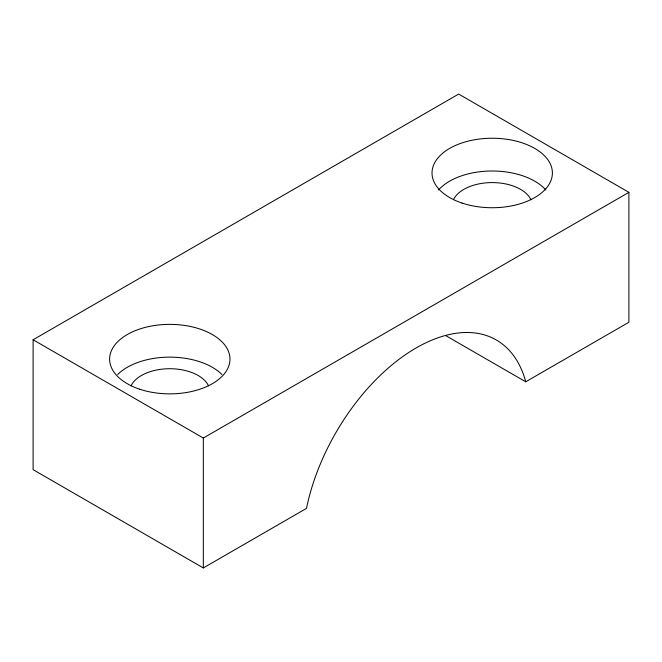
<?xml version="1.0" encoding="UTF-8"?>
<svg xmlns="http://www.w3.org/2000/svg" width="662" height="662" viewBox="0 0 662 662"><rect width="100%" height="100%" fill="white"/><g stroke="black" fill="none" stroke-linecap="round" stroke-linejoin="round"><path stroke-width="0.99" d="M33.1 339.763L458.675 94.062L628.9 192.344L628.9 322.237L525.736 381.792A160.494 92.663 -60 0 0 416.117 347.955A160.494 92.663 -60 0 0 306.498 508.375L203.325 567.938L33.1 469.656L33.1 339.763L203.325 438.045L628.9 192.344M445.518 335.485L525.736 381.792M203.325 438.045L203.325 567.938M453.445 199.75A40.125 23.162 0 0 1 492.205 182.58A40.125 23.162 0 0 1 530.957 199.75M131.043 385.888A40.125 23.162 0 0 1 169.795 368.717A40.125 23.162 0 0 1 208.555 385.888M117.679 374.51A60.184 34.747 0 0 1 221.919 374.51M438.583 189.961A60.184 34.747 0 0 1 492.205 171.003A60.184 34.747 0 0 1 545.819 189.961M462.109 203.077A60.184 34.747 0 0 0 552.389 172.989A60.184 34.747 0 0 0 462.109 142.893A60.184 34.747 0 0 0 462.109 203.077M139.707 389.215A60.184 34.747 0 0 0 229.979 359.127A60.184 34.747 0 0 0 139.707 329.031A60.184 34.747 0 0 0 139.707 389.215"/></g></svg>
